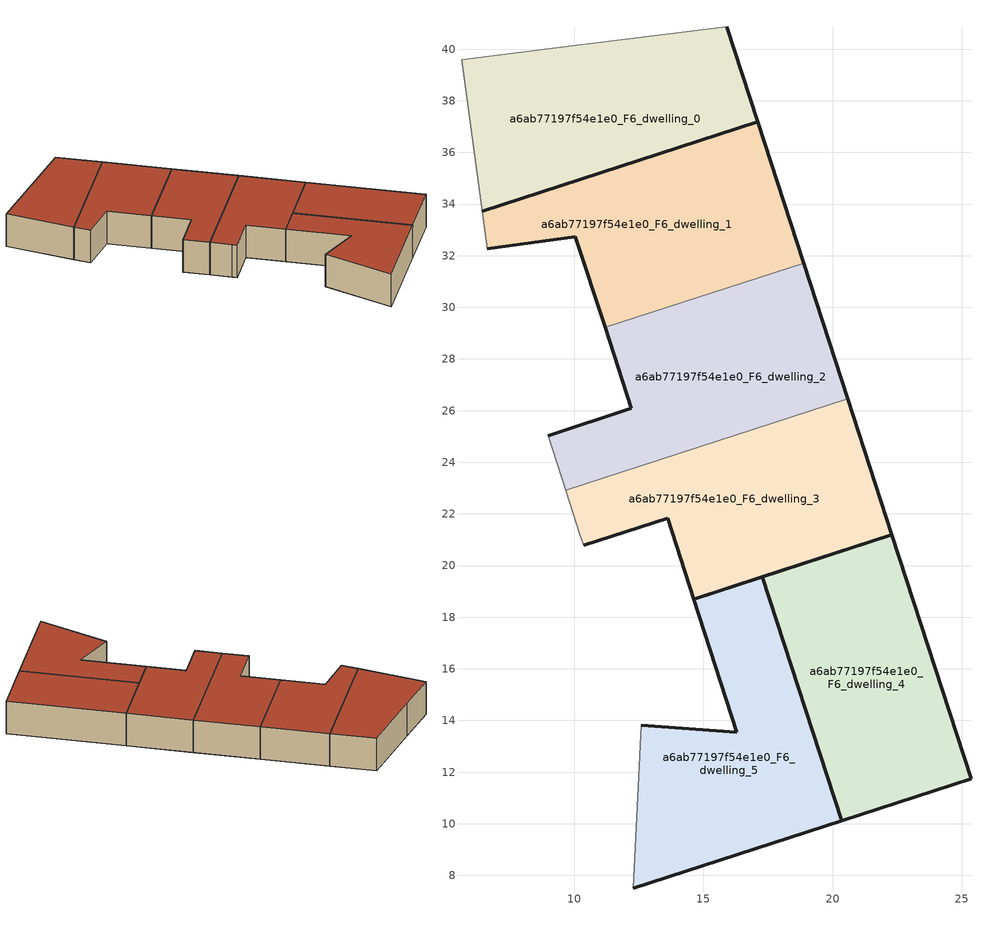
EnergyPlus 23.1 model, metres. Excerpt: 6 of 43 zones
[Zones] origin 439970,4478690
a6ab77197f54e1e0_F6_dwelling_0
 floor to a6ab77197f54e1e0_F5_dwelling_0 (EU_floor_Construction): 17.1,37.19 15.91,40.87 9.63,40.09 5.63,39.6 6.43,33.73 z18
 wall outside (EU_wall_Construction): 15.91,40.87 17.1,37.19 6.43,33.73 z18:21
 wall adiabatic (EU_wall_Construction): 6.43,33.73 5.63,39.6 9.63,40.09 15.91,40.87 z18:21
 roof outside (EU_roof_Construction): 15.91,40.87 17.1,37.19 6.43,33.73 5.63,39.6 9.63,40.09 z21
a6ab77197f54e1e0_F6_dwelling_1
 floor to a6ab77197f54e1e0_F5_dwelling_1 (EU_floor_Construction): 18.88,31.72 17.1,37.19 6.43,33.73 6.63,32.27 10.03,32.74 11.19,29.22 z18
 wall outside (EU_wall_Construction): 11.19,29.22 10.03,32.74 6.63,32.27 / 6.43,33.73 17.1,37.19 18.88,31.72 z18:21
 wall adiabatic (EU_wall_Construction): 6.63,32.27 6.43,33.73 z18:21
 wall to a6ab77197f54e1e0_F6_dwelling_2 (EU_wall_Construction): 18.88,31.72 11.19,29.22 z18:21
 roof outside (EU_roof_Construction): 17.1,37.19 18.88,31.72 11.19,29.22 10.03,32.74 6.63,32.27 6.43,33.73 z21
a6ab77197f54e1e0_F6_dwelling_2
 floor to a6ab77197f54e1e0_F5_dwelling_2 (EU_floor_Construction): 20.59,26.46 18.88,31.72 11.19,29.22 12.21,26.1 8.98,25.03 9.66,22.91 z18
 wall outside (EU_wall_Construction): 18.88,31.72 20.59,26.46 / 8.98,25.03 12.21,26.1 11.19,29.22 z18:21
 wall adiabatic (EU_wall_Construction): 9.66,22.91 8.98,25.03 z18:21
 wall to a6ab77197f54e1e0_F6_dwelling_3 (EU_wall_Construction): 20.59,26.46 9.66,22.91 z18:21
 roof outside (EU_roof_Construction): 18.88,31.72 20.59,26.46 9.66,22.91 8.98,25.03 12.21,26.1 11.19,29.22 z21
a6ab77197f54e1e0_F6_dwelling_3
 floor to a6ab77197f54e1e0_F5_dwelling_3 (EU_floor_Construction): 22.3,21.19 20.59,26.46 9.66,22.91 10.23,21.16 10.37,20.78 13.62,21.83 14.63,18.7 z18
 wall outside (EU_wall_Construction): 20.59,26.46 22.3,21.19 14.63,18.7 13.62,21.83 10.37,20.78 z18:21
 wall adiabatic (EU_wall_Construction): 10.37,20.78 10.23,21.16 9.66,22.91 z18:21
 roof outside (EU_roof_Construction): 20.59,26.46 22.3,21.19 14.63,18.7 13.62,21.83 10.37,20.78 10.23,21.16 9.66,22.91 z21
a6ab77197f54e1e0_F6_dwelling_4
 floor to a6ab77197f54e1e0_F5_dwelling_4 (EU_floor_Construction): 25.36,11.75 22.3,21.19 17.28,19.56 20.35,10.12 z18
 wall outside (EU_wall_Construction): 25.36,11.75 20.35,10.12 17.28,19.56 22.3,21.19 25.36,11.75 z18:21
 roof outside (EU_roof_Construction): 22.3,21.19 25.36,11.75 20.35,10.12 17.28,19.56 z21
a6ab77197f54e1e0_F6_dwelling_5
 floor to a6ab77197f54e1e0_F5_dwelling_5 (EU_floor_Construction): 20.35,10.12 17.28,19.56 14.63,18.7 16.29,13.55 12.59,13.82 12.28,7.5 z18
 wall outside (EU_wall_Construction): 12.59,13.82 16.29,13.55 14.63,18.7 17.28,19.56 20.35,10.12 12.28,7.5 z18:21
 wall adiabatic (EU_wall_Construction): 12.28,7.5 12.59,13.82 z18:21
 roof outside (EU_roof_Construction): 17.28,19.56 20.35,10.12 12.28,7.5 12.59,13.82 16.29,13.55 14.63,18.7 z21
[Building]
EU S2 Campaign: North Axis=0; Terrain=City; Solar Distribution=FullExterior
[Site:Location]
Madrid: Latitude=40.5; Longitude=-3.5; Time Zone=1; Elevation=609
[SizingPeriod:WeatherFileDays]
AnnualSizingPeriod: Begin Month=1; Begin Day of Month=1; End Month=12; End Day of Month=31; Day of Week for Start Day=Monday; Use Weather File Daylight Saving Period=No; Use Weather File Rain and Snow Indicators=No
[MATERIAL]
EU_InternalMass_Material: Roughness=MediumRough; Thickness=0.1; Conductivity=1; Density=1800; Specific Heat=900; Thermal Absorptance=0.9; Solar Absorptance=0.7; Visible Absorptance=0.7
[MATERIAL:NOMASS] Roughness=MediumRough; Thermal Absorptance=0.9; Solar Absorptance=0.7; Visible Absorptance=0.7
Name | Thermal Resistance
EU_wall_NoMass | 0.459673
EU_roof_NoMass | 0.495815
EU_floor_NoMass | 0.788942
[CONSTRUCTION]
EU_wall_Construction: EU_wall_NoMass
EU_roof_Construction: EU_roof_NoMass
EU_floor_Construction: EU_floor_NoMass
EU_InternalMass_Construction: EU_InternalMass_Material
[ZONE] Type=1; Multiplier=1; Ceiling Height=autocalculate; Floor Area=autocalculate; Part of Total Floor Area=Yes
Name | Volume
a6ab77197f54e1e0_F6_dwelling_0 | 156.963
a6ab77197f54e1e0_F6_dwelling_1 | 156.979
a6ab77197f54e1e0_F6_dwelling_2 | 156.952
a6ab77197f54e1e0_F6_dwelling_3; a6ab77197f54e1e0_F6_dwelling_4 | 156.968
a6ab77197f54e1e0_F6_dwelling_5 | 156.99
[INTERNALMASS] Construction=EU_InternalMass_Construction
Name | Zone or ZoneList | Surface Area
a6ab77197f54e1e0_F6_dwelling_0_EU_InternalMass | a6ab77197f54e1e0_F6_dwelling_0 | 61.0415
a6ab77197f54e1e0_F6_dwelling_1_EU_InternalMass | a6ab77197f54e1e0_F6_dwelling_1 | 61.0413
a6ab77197f54e1e0_F6_dwelling_2_EU_InternalMass | a6ab77197f54e1e0_F6_dwelling_2 | 61.039
a6ab77197f54e1e0_F6_dwelling_3_EU_InternalMass | a6ab77197f54e1e0_F6_dwelling_3 | 61.0459
a6ab77197f54e1e0_F6_dwelling_4_EU_InternalMass | a6ab77197f54e1e0_F6_dwelling_4 | 61.0426
a6ab77197f54e1e0_F6_dwelling_5_EU_InternalMass | a6ab77197f54e1e0_F6_dwelling_5 | 61.0461
[OTHEREQUIPMENT] Fuel Type=Electricity; Design Level Calculation Method=Watts/Area; Power per Zone Floor Area=1; Fraction Latent=0; Fraction Radiant=0; Fraction Lost=0; Carbon Dioxide Generation Rate=0; EndUse Subcategory=EU_Step8_InternalGains
Name | Zone or ZoneList or Space or SpaceList | Schedule
EU_Step8_InternalGain_a6ab77197f54e1e0_F6_dwelling_0_f000 | a6ab77197f54e1e0_F6_dwelling_0 | EU_Step8_GainSchedule_a6ab77197f54e1e0_F6_dwelling_0_f000
EU_Step8_InternalGain_a6ab77197f54e1e0_F6_dwelling_1_f000 | a6ab77197f54e1e0_F6_dwelling_1 | EU_Step8_GainSchedule_a6ab77197f54e1e0_F6_dwelling_1_f000
EU_Step8_InternalGain_a6ab77197f54e1e0_F6_dwelling_2_f000 | a6ab77197f54e1e0_F6_dwelling_2 | EU_Step8_GainSchedule_a6ab77197f54e1e0_F6_dwelling_2_f000
EU_Step8_InternalGain_a6ab77197f54e1e0_F6_dwelling_3_f000 | a6ab77197f54e1e0_F6_dwelling_3 | EU_Step8_GainSchedule_a6ab77197f54e1e0_F6_dwelling_3_f000
EU_Step8_InternalGain_a6ab77197f54e1e0_F6_dwelling_4_f000 | a6ab77197f54e1e0_F6_dwelling_4 | EU_Step8_GainSchedule_a6ab77197f54e1e0_F6_dwelling_4_f000
EU_Step8_InternalGain_a6ab77197f54e1e0_F6_dwelling_5_f000 | a6ab77197f54e1e0_F6_dwelling_5 | EU_Step8_GainSchedule_a6ab77197f54e1e0_F6_dwelling_5_f000
[ZONEVENTILATION:DESIGNFLOWRATE] Schedule=EU_AlwaysOn; Design Flow Rate Calculation Method=AirChanges/Hour; Air Changes per Hour=0.719161; Ventilation Type=Natural; Fan Pressure Rise=0; Fan Total Efficiency=1; Constant Term Coefficient=1; Temperature Term Coefficient=0; Velocity Term Coefficient=0; Velocity Squared Term Coefficient=0; Minimum Indoor Temperature=-100; Maximum Indoor Temperature=100; Delta Temperature=-100; Minimum Outdoor Temperature=-100; Maximum Outdoor Temperature=100; Maximum Wind Speed=40
Name | Zone or ZoneList or Space or SpaceList
EU_ConstantAir_a6ab77197f54e1e0_F6_dwelling_0 | a6ab77197f54e1e0_F6_dwelling_0
EU_ConstantAir_a6ab77197f54e1e0_F6_dwelling_1 | a6ab77197f54e1e0_F6_dwelling_1
EU_ConstantAir_a6ab77197f54e1e0_F6_dwelling_2 | a6ab77197f54e1e0_F6_dwelling_2
EU_ConstantAir_a6ab77197f54e1e0_F6_dwelling_3 | a6ab77197f54e1e0_F6_dwelling_3
EU_ConstantAir_a6ab77197f54e1e0_F6_dwelling_4 | a6ab77197f54e1e0_F6_dwelling_4
EU_ConstantAir_a6ab77197f54e1e0_F6_dwelling_5 | a6ab77197f54e1e0_F6_dwelling_5
[HVACTEMPLATE:THERMOSTAT] Constant Heating Setpoint=20; Constant Cooling Setpoint=50
EU_HeatOnly_a6ab77197f54e1e0_F0_dwelling_0; EU_HeatOnly_a6ab77197f54e1e0_F0_dwelling_1; EU_HeatOnly_a6ab77197f54e1e0_F0_dwelling_2; EU_HeatOnly_a6ab77197f54e1e0_F0_dwelling_3; EU_HeatOnly_a6ab77197f54e1e0_F0_dwelling_4; EU_HeatOnly_a6ab77197f54e1e0_F0_dwelling_5; EU_HeatOnly_a6ab77197f54e1e0_F0_dwelling_6; EU_HeatOnly_a6ab77197f54e1e0_F1_dwelling_0; EU_HeatOnly_a6ab77197f54e1e0_F1_dwelling_1; EU_HeatOnly_a6ab77197f54e1e0_F1_dwelling_2; EU_HeatOnly_a6ab77197f54e1e0_F1_dwelling_3; EU_HeatOnly_a6ab77197f54e1e0_F1_dwelling_4; EU_HeatOnly_a6ab77197f54e1e0_F1_dwelling_5; EU_HeatOnly_a6ab77197f54e1e0_F2_dwelling_0; EU_HeatOnly_a6ab77197f54e1e0_F2_dwelling_1; EU_HeatOnly_a6ab77197f54e1e0_F2_dwelling_2; EU_HeatOnly_a6ab77197f54e1e0_F2_dwelling_3; EU_HeatOnly_a6ab77197f54e1e0_F2_dwelling_4; EU_HeatOnly_a6ab77197f54e1e0_F2_dwelling_5; EU_HeatOnly_a6ab77197f54e1e0_F3_dwelling_0; EU_HeatOnly_a6ab77197f54e1e0_F3_dwelling_1; EU_HeatOnly_a6ab77197f54e1e0_F3_dwelling_2; EU_HeatOnly_a6ab77197f54e1e0_F3_dwelling_3; EU_HeatOnly_a6ab77197f54e1e0_F3_dwelling_4; EU_HeatOnly_a6ab77197f54e1e0_F3_dwelling_5; EU_HeatOnly_a6ab77197f54e1e0_F4_dwelling_0; EU_HeatOnly_a6ab77197f54e1e0_F4_dwelling_1; EU_HeatOnly_a6ab77197f54e1e0_F4_dwelling_2; EU_HeatOnly_a6ab77197f54e1e0_F4_dwelling_3; EU_HeatOnly_a6ab77197f54e1e0_F4_dwelling_4; EU_HeatOnly_a6ab77197f54e1e0_F4_dwelling_5; EU_HeatOnly_a6ab77197f54e1e0_F5_dwelling_0; EU_HeatOnly_a6ab77197f54e1e0_F5_dwelling_1; EU_HeatOnly_a6ab77197f54e1e0_F5_dwelling_2; EU_HeatOnly_a6ab77197f54e1e0_F5_dwelling_3; EU_HeatOnly_a6ab77197f54e1e0_F5_dwelling_4; EU_HeatOnly_a6ab77197f54e1e0_F5_dwelling_5; EU_HeatOnly_a6ab77197f54e1e0_F6_dwelling_0; EU_HeatOnly_a6ab77197f54e1e0_F6_dwelling_1; EU_HeatOnly_a6ab77197f54e1e0_F6_dwelling_2; EU_HeatOnly_a6ab77197f54e1e0_F6_dwelling_3; EU_HeatOnly_a6ab77197f54e1e0_F6_dwelling_4; EU_HeatOnly_a6ab77197f54e1e0_F6_dwelling_5
[HVACTEMPLATE:ZONE:IDEALLOADSAIRSYSTEM] System Availability Schedule=EU_AlwaysOn; Maximum Heating Supply Air Temperature=50; Minimum Cooling Supply Air Temperature=13; Maximum Heating Supply Air Humidity Ratio=0.0156; Minimum Cooling Supply Air Humidity Ratio=0.0077; Heating Limit=NoLimit; Cooling Limit=NoLimit; Heating Availability Schedule=EU_AlwaysOn; Cooling Availability Schedule=EU_CoolingOff; Dehumidification Control Type=ConstantSensibleHeatRatio; Cooling Sensible Heat Ratio=0.7; Dehumidification Setpoint=60; Humidification Control Type=None; Humidification Setpoint=30; Outdoor Air Method=None; Outdoor Air Flow Rate per Person=0.00944; Outdoor Air Flow Rate per Zone Floor Area=0; Outdoor Air Flow Rate per Zone=0; Demand Controlled Ventilation Type=None; Outdoor Air Economizer Type=NoEconomizer; Heat Recovery Type=None; Sensible Heat Recovery Effectiveness=0.7; Latent Heat Recovery Effectiveness=0.65
Name | Template Thermostat
a6ab77197f54e1e0_F6_dwelling_0 | EU_HeatOnly_a6ab77197f54e1e0_F6_dwelling_0
a6ab77197f54e1e0_F6_dwelling_1 | EU_HeatOnly_a6ab77197f54e1e0_F6_dwelling_1
a6ab77197f54e1e0_F6_dwelling_2 | EU_HeatOnly_a6ab77197f54e1e0_F6_dwelling_2
a6ab77197f54e1e0_F6_dwelling_3 | EU_HeatOnly_a6ab77197f54e1e0_F6_dwelling_3
a6ab77197f54e1e0_F6_dwelling_4 | EU_HeatOnly_a6ab77197f54e1e0_F6_dwelling_4
a6ab77197f54e1e0_F6_dwelling_5 | EU_HeatOnly_a6ab77197f54e1e0_F6_dwelling_5
[SIZING:ZONE] Zone Cooling Design Supply Air Temperature Input Method=SupplyAirTemperature; Zone Cooling Design Supply Air Temperature=13; Zone Heating Design Supply Air Temperature Input Method=SupplyAirTemperature; Zone Heating Design Supply Air Temperature=50; Zone Cooling Design Supply Air Humidity Ratio=0.008; Zone Heating Design Supply Air Humidity Ratio=0.008; Cooling Design Air Flow Method=DesignDay; Cooling Design Air Flow Rate=0; Cooling Minimum Air Flow per Zone Floor Area=0.000762; Cooling Minimum Air Flow=0; Cooling Minimum Air Flow Fraction=0.2; Heating Design Air Flow Method=DesignDay; Heating Design Air Flow Rate=0; Heating Maximum Air Flow per Zone Floor Area=0.002032; Heating Maximum Air Flow=0.141576; Heating Maximum Air Flow Fraction=0.3; Account for Dedicated Outdoor Air System=No; Dedicated Outdoor Air System Control Strategy=NeutralSupplyAir; Dedicated Outdoor Air Low Setpoint Temperature for Design=autosize; Dedicated Outdoor Air High Setpoint Temperature for Design=autosize; Zone Load Sizing Method=Sensible Load Only No Latent Load; Zone Latent Cooling Design Supply Air Humidity Ratio Input Method=HumidityRatioDifference; Zone Cooling Design Supply Air Humidity Ratio Difference=0.005; Zone Latent Heating Design Supply Air Humidity Ratio Input Method=HumidityRatioDifference; Zone Humidification Design Supply Air Humidity Ratio Difference=0.005
a6ab77197f54e1e0_F6_dwelling_0; a6ab77197f54e1e0_F6_dwelling_1; a6ab77197f54e1e0_F6_dwelling_2; a6ab77197f54e1e0_F6_dwelling_3; a6ab77197f54e1e0_F6_dwelling_4; a6ab77197f54e1e0_F6_dwelling_5
[SCHEDULE:CONSTANT]
Name | Hourly Value
EU_AlwaysOn | 1
EU_CoolingOff | 0
[SCHEDULE:FILE] Column Number=1; Rows to Skip at Top=0; Number of Hours of Data=8760; Column Separator=Comma; Interpolate to Timestep=No; Minutes per Item=60; Adjust Schedule for Daylight Savings=Yes
Name | File
EU_Step8_GainSchedule_a6ab77197f54e1e0_F6_dwelling_0_f000 | ../../schedules/a6ab77197f54e1e0/a6ab77197f54e1e0_F6_dwelling_0_f000_gain.csv
EU_Step8_GainSchedule_a6ab77197f54e1e0_F6_dwelling_1_f000 | ../../schedules/a6ab77197f54e1e0/a6ab77197f54e1e0_F6_dwelling_1_f000_gain.csv
EU_Step8_GainSchedule_a6ab77197f54e1e0_F6_dwelling_2_f000 | ../../schedules/a6ab77197f54e1e0/a6ab77197f54e1e0_F6_dwelling_2_f000_gain.csv
EU_Step8_GainSchedule_a6ab77197f54e1e0_F6_dwelling_3_f000 | ../../schedules/a6ab77197f54e1e0/a6ab77197f54e1e0_F6_dwelling_3_f000_gain.csv
EU_Step8_GainSchedule_a6ab77197f54e1e0_F6_dwelling_4_f000 | ../../schedules/a6ab77197f54e1e0/a6ab77197f54e1e0_F6_dwelling_4_f000_gain.csv
EU_Step8_GainSchedule_a6ab77197f54e1e0_F6_dwelling_5_f000 | ../../schedules/a6ab77197f54e1e0/a6ab77197f54e1e0_F6_dwelling_5_f000_gain.csv
